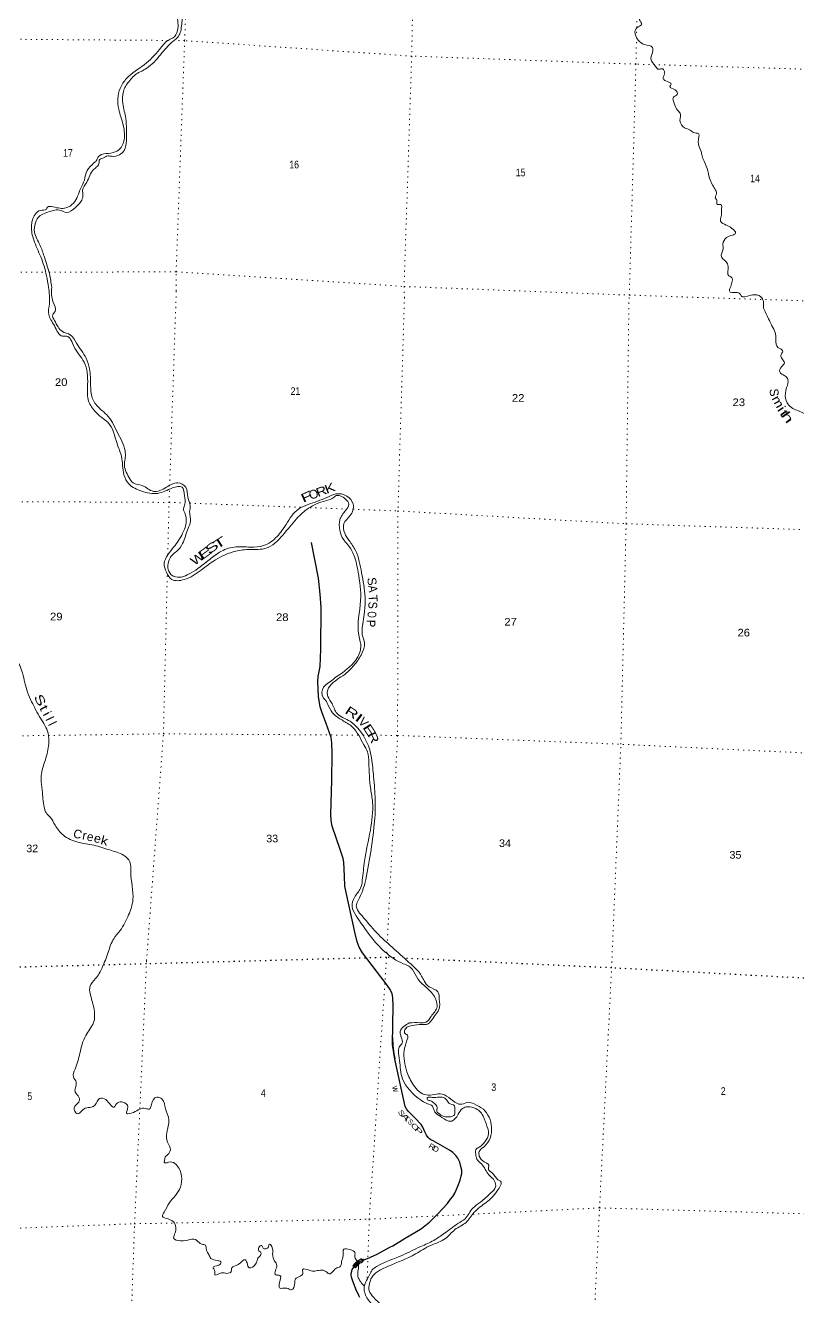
# Model space of a CAD drawing. Header units: feet. Extents: x -751810 to -497223, y -177792 to 12311.
# Drawn here: x -646515 to -628822, y -151461 to -122322 of the extents above; entities that cross this region are included whole.
import ezdxf
from ezdxf.enums import TextEntityAlignment as Align

# ---------------------------------------------------------------- set-up
doc = ezdxf.new("R2010")
doc.units = ezdxf.units.FT
doc.header["$LTSCALE"] = 80
doc.linetypes.add('DOTTED', pattern=[1.5, 0.3, -1.2])
for name, color, linetype, lineweight in [('29', 7, 'Continuous', 25), ('31', 7, 'Continuous', 13), ('39', 7, 'Continuous', 13), ('6', 7, 'DOTTED', 25), ('7', 7, 'DOTTED', 13)]:
    doc.layers.add(name, color=color, linetype=linetype, lineweight=lineweight)
doc.layers.add('30', color=7, linetype='Continuous')
doc.layers.add('41', color=7, linetype='Continuous')

msp = doc.modelspace()

# ---------------------------------------------------------------- linework, layer by layer
at = {"layer": '29'}
for points in [[(-639483.04, -139021.22), (-639490.85, -138764.46), (-639511.92, -138644.98), (-639624.32, -138326.38), (-639717.98, -138082.74), (-639757.79, -137939.84), (-639802.28, -137707.92), (-639811.65, -137361.2), (-639804.62, -137246.42), (-639764.82, -137014.49), (-639746.08, -136620.92), (-639736.72, -135665.12), (-639764.81, -135355.89), (-639802.28, -134990.43), (-639961.17, -134176.47)], [(-638049.95, -146016.16), (-638101.11, -145681.16), (-638091.74, -144790.95), (-638095.24, -144609.4), (-638102.27, -144555.52), (-638110.48, -144519.21), (-638156.12, -144424.33), (-638222.87, -144322.42), (-638691.19, -143713.33), (-638793.05, -143580.97), (-638867.98, -143454.47), (-638914.81, -143332.65), (-638962.82, -143141.73), (-639168.88, -142195.3), (-639193.46, -142055.9), (-639206.35, -141820.48), (-639219.22, -141505.37), (-639234.45, -141417.54), (-639300.01, -141211.39), (-639487.34, -140677.26), (-639511.92, -140547.22), (-639515.44, -140405.52), (-639496.71, -139627.76), (-639483.04, -139021.22)], [(-637062.97, -149566), (-636844.85, -149325.14), (-636774.6, -149231.43), (-636724.26, -149167.01), (-636677.42, -149089.71), (-636642.3, -149019.43), (-636607.18, -148932.75), (-636554.49, -148791.02), (-636526.39, -148692.63), (-636518.2, -148637.58), (-636517.03, -148566.12), (-636535.76, -148477.1), (-636563.86, -148383.4), (-636606.01, -148285.01), (-636652.84, -148224.1), (-636721.92, -148157.33), (-636798.02, -148102.28), (-637172.67, -147891.44), (-637223.02, -147864.51), (-637256.97, -147844.59), (-637289.75, -147811.79), (-637324.88, -147762.6), (-637360, -147680.6), (-637408, -147576.36), (-637448.98, -147516.62), (-637584.79, -147371.37), (-637734.66, -147221.45), (-637785, -147157.03), (-637813.1, -147103.15), (-638049.95, -146016.16)], [(-638982.39, -150779.26), (-638948.22, -150735.18), (-638921.27, -150709.05), (-638904.87, -150693.82), (-638888.48, -150682.11), (-638863.9, -150666.88), (-638833.46, -150649.32), (-638777.26, -150623.54), (-638641.45, -150572.01), (-638603.98, -150556.78), (-638456.46, -150487.68), (-638161.42, -150330.72), (-638094.1, -150294.99), (-637812.53, -150124.57), (-637465.38, -149917.82), (-637400.41, -149869.22), (-637250.55, -149747.41), (-637062.97, -149566)], [(-638849.85, -151485.64), (-638876.79, -151435.27), (-638942.35, -151290.03), (-639021.96, -151083.88), (-639043.03, -151013.61), (-639047.71, -150971.44), (-639047.71, -150929.28), (-639036, -150875.4), (-639024.3, -150841.41), (-639007.03, -150809.56), (-638969.56, -150762.71)]]:
    msp.add_lwpolyline(points, dxfattribs=at)
msp.add_arc((-635159.74, -145451.37), 2944.88, 181.38957, 191.057, dxfattribs=at)
at = {"layer": '29', "linetype": 'DOTTED', "lineweight": 100}
msp.add_arc((-638649.54, -150998.31), 397.14, 107.83608, 143.05801, dxfattribs=at)
at = {"layer": '31'}
for p, q in [((-638772.94, -150659.96), (-638803.68, -150592.62)), ((-638953.63, -150801.8), (-639011.13, -150753.64))]:
    msp.add_line(p, q, dxfattribs=at)
for points in [[(-639010.85, -150753.64), (-638967.75, -150702.18), (-638935.06, -150670.53), (-638899.23, -150642.49), (-638860.67, -150618.34), (-638819.9, -150598.4), (-638803.7, -150592.36)], [(-638808.34, -150601.65), (-638856.78, -150625.34), (-638894.63, -150649.05), (-638929.8, -150676.57), (-638961.89, -150707.64), (-638999.69, -150752.78), (-638954.46, -150790.66)], [(-638954.46, -150790.66), (-638918.63, -150747.88), (-638890.98, -150721.13), (-638860.69, -150697.41), (-638828.08, -150676.98), (-638783.83, -150655.34), (-638808.34, -150601.65)], [(-638953.16, -150801.57), (-638912.77, -150753.34), (-638885.72, -150727.17), (-638856.09, -150703.97), (-638824.19, -150683.98), (-638790.26, -150667.4), (-638772.94, -150659.51)]]:
    msp.add_lwpolyline(points, dxfattribs=at)
at = {"layer": '39'}
for points in [[(-634039.99, -120283.88), (-633974.89, -120530.39), (-633866.39, -120641.37), (-633799.34, -120711.23), (-633814.55, -120866.06), (-633697.81, -121067.88), (-633478.02, -121251.62), (-633256.81, -121364.87), (-633152.92, -121405.24), (-633106.47, -121398.12), (-633028.74, -121437.96), (-632960.03, -121425.24), (-632884.52, -121475.11), (-632850.08, -121564.46), (-632750.02, -121594.68), (-632656.48, -121648.94), (-632438.74, -121834.66), (-632421.97, -122100.96), (-632439.9, -122191.26), (-632391.62, -122292.98), (-632473.47, -122357.82), (-632548.17, -122467.13), (-632471.53, -122660.09), (-632330.62, -122761.65), (-632148.68, -122825.75), (-632162.12, -122992.71), (-632182.19, -123089.02), (-632074.91, -123260.42), (-631999.77, -123328.43), (-631922.96, -123313.85), (-631877.68, -123365.13), (-631869, -123433.81), (-631901.47, -123545.99), (-631844.04, -123593.49), (-631718.79, -123672.57), (-631750.04, -123724.33), (-631626.75, -123801.35), (-631578.55, -123907.1), (-631668.29, -123963.72), (-631639.34, -124125.49), (-631575.73, -124265.79), (-631514.68, -124333.51), (-631516.08, -124502.73), (-631410.74, -124670.07), (-631280.97, -124725.06), (-631203.53, -124779), (-631095.25, -124801.33), (-631099.03, -124988.63), (-631033.06, -125211.59), (-631008.93, -125312.82), (-630913.02, -125548.47), (-630766.91, -125990.65), (-630686.69, -126205.83), (-630706.15, -126271.93), (-630675.12, -126330.99), (-630660.98, -126427.98), (-630588.48, -126427.43), (-630565.04, -126562.89), (-630571.79, -126697.75), (-630584.17, -126812.35), (-630457.03, -126897.51), (-630325.69, -126974.7), (-630243.32, -127083.15), (-630312.69, -127128.09), (-630450.77, -127185.76), (-630532.24, -127331.21), (-630526.51, -127446.17), (-630566.4, -127626.7), (-630505.43, -127698.45), (-630426.71, -127788.68), (-630415.1, -127911.82), (-630397.99, -128061.26), (-630328.36, -128102.96), (-630324.6, -128215.87), (-630363.27, -128335.98), (-630384.9, -128410.1), (-630200.42, -128448.06), (-630130.79, -128489.75), (-630113.37, -128524.36), (-630037.21, -128542.01), (-629796.64, -128494.46), (-629641.6, -128567.39), (-629602.1, -128655.2), (-629605.11, -128788.28)], [(-641565.79, -120524.84), (-641619.48, -120691), (-641699.4, -120759.91), (-641914.18, -120826.11), (-642235.22, -120870.03), (-642772.47, -120752.44), (-643412.89, -120658.97), (-643696.71, -120754), (-643814.71, -121013.56), (-643785.97, -121384.87), (-643590.78, -121590.28), (-643450.79, -121637.42), (-643182.16, -121795.95), (-642999.23, -121910.44), (-643014.13, -121950.44), (-643017.31, -122307), (-643038.76, -122471.79), (-643066.35, -122541.76), (-643246.03, -122665.08), (-643443.53, -122872.67), (-643792.89, -123222.27), (-644195.91, -123536.54), (-644345.58, -123769.27), (-644377.28, -124242.12), (-644275.72, -124596.76), (-644265.7, -124997.91), (-644320.56, -125121.73), (-644455.47, -125221.78), (-644669.71, -125261.79), (-644844.27, -125330.82), (-644894.53, -125426.52), (-644943.85, -125475.9), (-645102.37, -125648), (-645165.18, -125866.36), (-645245.48, -126054.14), (-645319.71, -126240.03), (-645411.41, -126393.33), (-645588.83, -126504.61), (-645882.36, -126482.59), (-646009.37, -126490.11), (-646034.37, -126531.92), (-646169.88, -126561.43), (-646294.61, -126655.63), (-646378.64, -126927.96), (-646324.52, -127239.34), (-646163.27, -127629.43), (-646033.06, -128061.21), (-645984.1, -128325.76)], [(-641475.91, -120361.43), (-641511.36, -120521.91), (-641525.05, -120700.95), (-641593.5, -120800.32), (-641782.36, -120879.13), (-642242.31, -120922.27), (-642758.4, -120853.46), (-642821.95, -120809.87), (-643062.62, -120762.72), (-643404.66, -120749.8), (-643575.28, -120822.93), (-643698.62, -121048.13), (-643696.86, -121259.73), (-643719.37, -121277.41), (-643746.3, -121315.15), (-643685.82, -121411.06), (-643476.85, -121532.12), (-643238.96, -121617.5), (-642940.07, -121772.61), (-642894.85, -121926.65), (-642917.24, -122137.75), (-642957.8, -122451.25), (-643004.44, -122567.18), (-643133.73, -122687.48), (-643419.8, -122994.03), (-643736.15, -123304), (-643866.51, -123377.95), (-643937.73, -123414.8), (-644147.09, -123612.07), (-644270.44, -123837.27), (-644282.01, -124111.05), (-644216.51, -124456.91), (-644199.38, -124705.08), (-644198.47, -124958.97), (-644253.43, -125187.56), (-644360.16, -125288.17), (-644530, -125323.03), (-644624.48, -125315.09), (-644744.29, -125365.07), (-644817.48, -125399.86), (-644824.94, -125470.23), (-644870.97, -125555.94), (-644954.91, -125624.78), (-645111.77, -125913.78), (-645206.17, -126101.27), (-645196.21, -126206.24), (-645224.77, -126324.55), (-645367.11, -126492.95), (-645572.79, -126607.69), (-645734.81, -126554.06), (-645880.01, -126565.24), (-646044.17, -126618.36), (-646176.34, -126682.19), (-646286.48, -126851.24), (-646306.85, -127062.39), (-646181.88, -127355.04), (-646088.39, -127610.79), (-645965.62, -128012.19), (-645913.78, -128327.05)], [(-645984.14, -128324.97), (-645966.27, -128701.47), (-645982.55, -128950.49), (-645852.12, -129204.37), (-645664.89, -129444.04), (-645574.39, -129445.02), (-645403.23, -129684.15), (-645171.49, -130037.99), (-645089.89, -130551.89), (-645077.2, -130898.47), (-644930.76, -131154.9), (-644760.97, -131313.48), (-644627.64, -131418.52), (-644416.35, -131904.52), (-644315.59, -132203.7), (-644256.99, -132622.25), (-644143.25, -132833.31), (-643851.01, -132999.97), (-643480.42, -133048.48), (-643142.37, -132924.83), (-642924.4, -132903.88), (-642870.62, -133102.89), (-642862.86, -133294.34), (-642892.51, -133400.03), (-642852.48, -133528.15), (-642829.86, -133695.94), (-642913.18, -133964.88), (-643114.66, -134278.2), (-643251.4, -134458.83), (-643336.35, -134655.26), (-643280.69, -134858.36), (-643159.33, -135021.38), (-642879.79, -135024.6), (-642488.31, -134806.12), (-642162.75, -134573.39), (-641695.44, -134373.52), (-641366.21, -134334.11), (-641007.23, -134307.76), (-640617.05, -134006.73), (-640300.84, -133630.79), (-640029.34, -133390.22), (-639641.46, -133219.92), (-639441.6, -133137.99), (-639416.68, -133114.67), (-639177.52, -133182.97), (-639102.8, -133296.13), (-639180.06, -133442.5), (-639309.75, -133653.55), (-639311.7, -133895), (-639228.24, -134109.09), (-639123.64, -134231.29), (-638983.03, -134481.49), (-638890.75, -134854.86), (-638833.69, -135502.79), (-638876.14, -136300.37), (-638840.99, -136454.49), (-638830.58, -136565.53), (-638945.24, -136869.66), (-639367.96, -137242.07), (-639621.72, -137432.91), (-639684.07, -137493.23), (-639693.79, -137726.37), (-639639.57, -137790.56), (-639569.6, -137925.7), (-639437.25, -138121.28), (-639224.79, -138267.19), (-639022.11, -138404.72), (-638759.95, -138811.9), (-638676.77, -138973.65), (-638646.62, -139218.17), (-638602.44, -139829.44), (-638562.03, -140128.64), (-638611.42, -140771.03), (-638743.45, -141479.11), (-638796.18, -141918.12), (-638836.39, -142099.93), (-638976.13, -142310.65), (-639029.2, -142516.19), (-638933.68, -142730.67), (-638616.83, -143187.96), (-637857.49, -143830.98), (-637730.66, -143889.52), (-637644.7, -143966.83), (-637526.87, -144176.02), (-637293.09, -144407.16), (-637110.15, -144654.73), (-637083.5, -144822.66), (-637219.36, -145037.53), (-637338.36, -145168.43), (-637473.6, -145182.06), (-637725.14, -145183.79)], [(-645913.78, -128327.05), (-645878.59, -128666.14), (-645835.26, -128876.88), (-645888.09, -128953.62), (-645848.33, -129089.78), (-645667.39, -129337.29), (-645488.99, -129417.66), (-645346.25, -129603.52), (-645124.36, -129951), (-645045.85, -130193.1), (-645022.09, -130570.24), (-644983.29, -130857.31), (-644835.86, -131083.57), (-644656.09, -131244.5), (-644415.49, -131634.86), (-644232.96, -132077.64), (-644227.76, -132224.73), (-644248.69, -132370.95), (-644146.24, -132680.26), (-644045.79, -132806.35), (-643842.67, -132869.43), (-643581.52, -133002.86), (-643282.65, -132908.11), (-643021.76, -132806.06), (-642842, -132906.61), (-642793.31, -133137.65), (-642737.45, -133334.72), (-642751.88, -133467.08), (-642735.07, -133689.02), (-642793.24, -133866.21), (-642912.78, -134196.34), (-643051.6, -134378.91), (-643155, -134464.04), (-643220.95, -134572.54), (-643248.9, -134748.73), (-643181.67, -134905.92), (-643073, -134965.87), (-642719.87, -134872.92), (-642324.12, -134586.15), (-642064.4, -134397.52), (-641734.59, -134279.64), (-641352.36, -134280.23), (-641059.56, -134247.67), (-640748.8, -134036.58), (-640540.48, -133759.7), (-640253.14, -133404.94), (-640034.52, -133303.51), (-639608.73, -133142.52), (-639400.82, -133060.85), (-639149, -133111.46), (-639004.19, -133295.37), (-639079.48, -133564.58), (-639218.16, -133743.13), (-639199.27, -133963.13), (-639096.2, -134131.57), (-638950.91, -134361.79), (-638812.7, -134867.51), (-638730.62, -135427.71), (-638788.38, -136079.88), (-638795.29, -136288.96), (-638743.25, -136479.87), (-638807.62, -136723.27), (-638966.58, -136967.57), (-639156.17, -137164.56), (-639500.75, -137424.84), (-639599.23, -137604.72), (-639582.33, -137701.89), (-639489.23, -137867.99), (-639374.02, -138095.2), (-639074.13, -138274.19), (-638902.13, -138426.81), (-638634.18, -138902.6), (-638584.96, -139117.57), (-638536.87, -139549.85), (-638499.55, -140064.3), (-638520.42, -140635.18), (-638608.86, -141302.44), (-638738.15, -141988.47), (-638785.67, -142147.9), (-638891.91, -142379.86), (-638932.54, -142513.35), (-638907.12, -142596.71), (-638801.04, -142735.07), (-638469.68, -143118.37), (-638112.48, -143450.2), (-637725.66, -143799.12), (-637436.32, -144114.62), (-637379.56, -144223.16), (-637265.3, -144357.77), (-637065.92, -144473.05), (-637031.24, -144641.24)], [(-629606.76, -128784.65), (-629486.69, -129048.14), (-629409.48, -129207.68), (-629334.14, -129363.13), (-629321.43, -129526.57), (-629272.95, -129703.27), (-629215.67, -129735.35), (-629161.19, -129791.5), (-629204.57, -129886.66), (-629176.88, -129962.05), (-629123.74, -130058.4), (-629191.1, -130148.75), (-629229.12, -130264.22), (-629115.41, -130354.52), (-629041.7, -130437.47), (-629072.06, -130625.65), (-629096.24, -130870.38), (-628989.82, -131059.06), (-628734.42, -131184.25), (-628563.7, -131314.69), (-628547.46, -131431.96), (-628615.42, -131540.4), (-628634.75, -131638.37), (-628551.18, -131788.06), (-628233.9, -132110.52), (-627985.92, -132338.1), (-627913.57, -132340.5), (-627865.12, -132396.45), (-627880.42, -132554.93), (-627832.09, -132675.28), (-627735.26, -132789.18), (-627684.65, -132901.54), (-627668.89, -132972.51), (-627631.55, -133060.28), (-627655.77, -133184.26), (-627648.58, -133271.04), (-627616.15, -133333.45)], [(-648580.72, -130134.36), (-648594.82, -130500.19), (-648434.27, -130877.83), (-648260.53, -131038.56), (-648183.85, -131214.18), (-648139.88, -131527.58), (-647951.51, -131793.45), (-647616.54, -132128.57), (-647386.48, -132472.29), (-647362.94, -132795.08), (-647410.08, -133125.6), (-647367.17, -133471.17), (-647443.22, -133885.25), (-647344.7, -134313.17), (-647113.54, -134745.48), (-647157.88, -134991.56), (-647175.18, -135149.98), (-647134.53, -135380.76), (-647084.81, -135642.03), (-646976.24, -135826.76), (-646825.6, -136016.91), (-646887.92, -136197.99), (-646960.74, -136392.81), (-647023.94, -136539.65), (-646935.41, -136661.32), (-646738.22, -136842.95), (-646583.92, -137166.05), (-646465.77, -137608.71), (-646372.33, -137825.13), (-646169.52, -138202.17), (-645997.8, -138545.97), (-645981.59, -138786), (-646058.25, -139157.8), (-646149.2, -139474.79), (-646153.43, -139663.83), (-646125.23, -139906.28), (-646073.61, -140292.39), (-646041.9, -140367.91), (-645952.58, -140465.46), (-645834.09, -140654.54), (-645644.59, -140886.23), (-645317.84, -141043.97), (-644945.98, -141114.65), (-644583.41, -141223.27), (-644269.54, -141344.35), (-644121.66, -141496.17), (-644101.1, -141726.29), (-644051.88, -142367.92), (-644149.72, -142710.84), (-644344.62, -143068.66), (-644489.66, -143257.06), (-644618.52, -143564.75), (-644757.09, -143922.42), (-644906.2, -144173.08), (-645037.04, -144357.93), (-645032.04, -144511.05), (-644948.21, -144835.84), (-644955.62, -145181.76), (-645132.32, -145475.78), (-645268.52, -145883.84), (-645377.07, -146246.54), (-645417.08, -146422.32), (-645350.86, -146549.29), (-645371.12, -146675.41), (-645372.43, -146776), (-645287.73, -146891.51), (-645291.38, -147002.08), (-645398.26, -147131.37), (-645336.32, -147266.25), (-645143.1, -147141.84), (-645007.59, -147120.16), (-644925.61, -147074.58), (-644819.95, -146921.09), (-644675.92, -146945.99), (-644484.42, -147117.37), (-644402.72, -147019.44), (-644279.41, -147001.39), (-644168.44, -147113.75), (-644197.27, -147255.68), (-644041.8, -147238.7), (-643767.18, -147147.16), (-643679.15, -147162.16), (-643627.34, -147055.19), (-643505.13, -146888.17), (-643385.81, -146930.36), (-643304.9, -147160.46), (-643226.52, -147406.58), (-643276.54, -147702.79), (-643257.59, -147920.77), (-643192.97, -148096), (-643310.89, -148255.11)], [(-637031.24, -144641.24), (-637041.22, -144882.42), (-637127.93, -145010.37), (-637218.73, -145140.19), (-637301.64, -145213.92), (-637432.73, -145223.67), (-637652.78, -145246.57), (-637772.87, -145288.88), (-637829.79, -145367.49), (-637827.23, -145411.86), (-637760.76, -145470.41), (-637779.35, -145606.65), (-637836.7, -145820.1), (-637772.39, -146309.27), (-637623.45, -146612.07), (-637327.17, -146839.24), (-636966.45, -146821), (-636765.05, -146936.35), (-636517.37, -147051.22), (-636364.99, -147005.96), (-636235.49, -147044.46), (-636020.29, -147168.32), (-635834.56, -147574.97), (-635869.25, -147833.45), (-636006.45, -148028.15), (-636116.55, -148133.18), (-636114.11, -148241.94), (-636005.69, -148370.31), (-635899.69, -148450.3), (-635906.7, -148540.64), (-635815.1, -148630.21), (-635687.31, -148781.36), (-635630.1, -148815.46), (-635703.85, -149038.42), (-635953.98, -149301.84), (-636228.96, -149526.19), (-636417.74, -149759.43), (-636672.71, -149926.08), (-636890.7, -150130.18), (-637223.78, -150286.19), (-637578.35, -150483.75), (-638199.18, -150763.06), (-638457.05, -150895.4), (-638579.87, -151020.14), (-638631, -151167.37), (-638636.25, -151326.19), (-638534.72, -151480.5), (-638298.66, -151703.66), (-637746.81, -151989.62), (-637535.64, -152052.97), (-637280.72, -152192.23), (-636594.15, -152237.11), (-636295.51, -152271.15), (-635989.75, -152393.99), (-635420.39, -152515.49), (-635122.83, -152521.32), (-634590.21, -152293.43), (-634218.69, -152313.79), (-634017.58, -152376.8), (-633944.14, -152467.79), (-633734.95, -152651.83), (-633594.75, -153097.22), (-633615.36, -153416.54), (-633757.91, -153651.32), (-633914.33, -153879.6), (-634069.79, -154200.48), (-634156.33, -154445.16), (-634147.38, -154663.09)], [(-637725.14, -145183.79), (-637842.75, -145272.47), (-637930.87, -145382.26), (-637926.63, -145436.74), (-637903.03, -145514), (-637881.49, -145653.58), (-637937.94, -145718.13), (-637967.59, -145823.81), (-637942.74, -146046.02), (-637874.23, -146468.92), (-637473.44, -146943.07), (-637301.66, -147041.34), (-637186.76, -147095.46), (-637159.21, -147174.87), (-637119.4, -147248.64), (-636973.94, -147352.07), (-636769.74, -147443.37), (-636673.42, -147390.2), (-636597.36, -147280.02), (-636496.44, -147148.52), (-636382.51, -147110.03), (-636190.78, -147152.61), (-636086.79, -147232.53), (-635960.65, -147494.32), (-635901.84, -147723.69), (-635986.65, -147916.1), (-636117.38, -148036.55), (-636193.73, -148094.4), (-636197.12, -148196.93), (-636168.68, -148310.57), (-636065.69, -148420.65), (-635896.81, -148667.76), (-635762.8, -148813.08), (-635743.2, -148950.58), (-635845.99, -149077.99), (-636086.61, -149297.44), (-636260.01, -149430.57), (-636441.14, -149676.14), (-636605.76, -149787.42), (-636756.25, -149897.15), (-636910.83, -150008.76), (-637155.69, -150173.73), (-637458.03, -150312.64), (-637885.21, -150515.85), (-638438.26, -150753.13), (-638547.36, -150828), (-638673.44, -151051.25), (-638753.71, -151227.71), (-638742.01, -151360.93), (-638610.99, -151596.71), (-638345.4, -151778.59), (-637937.72, -151983.29), (-637799.55, -152124.73), (-637469.21, -152234.29), (-636829.98, -152372.19), (-636413.72, -152377.93), (-636312.24, -152351.1), (-636195.73, -152417.35), (-635944.71, -152492.08), (-635427.12, -152658.16), (-635027.15, -152609.02), (-634665.11, -152490.2), (-634464.85, -152396.2), (-634342.13, -152396.24), (-634140.13, -152493.5), (-633867.25, -152637.38), (-633731.21, -152843.14), (-633689.34, -153098.12), (-633688.19, -153367.84), (-633752.92, -153560.92), (-633951.4, -153783.78), (-634058.41, -153917.09), (-634096.68, -154100.98), (-634225.64, -154289.91), (-634281.66, -154463.15), (-634260.1, -154663.11)], [(-636675.43, -147276.23), (-636673.69, -147154.72), (-636681.61, -147090.06), (-636812.26, -147025.35), (-636847.03, -146981.94), (-636905.07, -146911.59), (-637031.01, -146887.29), (-637194.25, -146895.97), (-637278.59, -146891.16), (-637307.59, -146916.37), (-637300.68, -146950.81), (-637233.02, -146973.18), (-637152.42, -147030.19), (-637077.1, -147125.26), (-637088.06, -147213.45), (-637061.05, -147248.56), (-636924.98, -147331.56), (-636772.31, -147338.63), (-636694.81, -147306.98), (-636675.43, -147276.23)], [(-643310.89, -148255.11), (-643321.56, -148395.64), (-643198.18, -148375.57), (-643061.31, -148434.45), (-642939.32, -148700.12), (-642961.75, -148952.97), (-643219.28, -149318.77), (-643336.79, -149526.2), (-643372.13, -149621.64), (-643247.32, -149680.11), (-643097.77, -149781.67), (-643082.91, -150001.53), (-643118.85, -150115.06), (-642960.2, -150184.72), (-642585.61, -150172.97), (-642475.93, -150263.15), (-642390.04, -150282.09), (-642367.64, -150395.54), (-642312.55, -150493.97), (-642263.28, -150586.17), (-642031.01, -150680.4), (-642083.18, -150737.04), (-642215.87, -150795.03), (-642181.69, -150856.54), (-642173.21, -150965.5), (-642024.72, -150916.08), (-641900.39, -150928.25), (-641800.39, -150885.27), (-641785.54, -150801.24), (-641640.26, -150727.56), (-641475.64, -150616.28), (-641437.77, -150687.98), (-641385.29, -150804.43), (-641243.63, -150718.56), (-641208.56, -150631.17), (-641186.8, -150581.58), (-641130.41, -150519.04), (-641125.75, -150438.69), (-641167.02, -150409.15), (-641164.56, -150334.76), (-641100.74, -150290.59), (-641064.61, -150354.18), (-641006.6, -150364.15), (-640944.58, -150313.88), (-640930.6, -150255.97), (-640870.23, -150316.34), (-640849.75, -150488.09), (-640804.82, -150650.58), (-640751.6, -150744.92), (-640787.74, -150864.48), (-640778.94, -150963.39), (-640682.81, -150976.64), (-640699.43, -151175.33), (-640692.18, -151260.1), (-640527.45, -151267.57), (-640422.2, -151309.29), (-640340.32, -151144.96), (-640329.36, -151056.77), (-640216.57, -150992.08), (-640156.37, -150935.71), (-640160.94, -150891.28), (-640165.5, -150846.85), (-640000.98, -150860.35), (-639884.89, -150878.29), (-639755.34, -150854.4), (-639631.6, -150884.67), (-639557.03, -150941.48), (-639462.33, -150876.19), (-639379.49, -150804.46), (-639312.37, -150782.54), (-639270.34, -150667.2), (-639237.22, -150517.35), (-639218.44, -150375.08), (-639073.87, -150383.9), (-638965.54, -150453.9), (-638964.9, -150556.56), (-638906.52, -150645.76)], [(-638906.52, -150645.75), (-638883.24, -150760.87), (-638897.06, -150999.56), (-638830.84, -151126.54), (-638751.87, -151226.78)]]:
    msp.add_spline(points, degree=3, dxfattribs=at)
at = {"layer": '6'}
for points in [[(-638061.01, -143695.81), (-638241.03, -143687.46), (-643742.25, -143835.28), (-649211.06, -143976.13), (-653299.97, -144428.36), (-657009.9, -144336.01)], [(-625706.91, -144313.99), (-627955.38, -144201.26), (-633082.54, -143926.76), (-637824.59, -143706.78)]]:
    msp.add_lwpolyline(points, dxfattribs=at)
at = {"layer": '7'}
for p, q in [((-643210.87, -132877.81), (-643058.93, -128408.09)), ((-642751.23, -133273.88), (-640201.87, -133369.09)), ((-639992.74, -133376.9), (-639163.69, -133407.86)), ((-638779.06, -138592.58), (-638750.66, -138592.78))]:
    msp.add_line(p, q, dxfattribs=at)
for points in [[(-637423.71, -112609.2), (-637559.19, -117751.8), (-637663.43, -123025.94), (-637838.19, -128306.58), (-637829.54, -128555.48)], [(-632686.52, -128699.26), (-632677.75, -128506.76), (-632524.73, -123209.53), (-632417.67, -117899.22), (-632277.03, -112615.81)], [(-643058.93, -128408.09), (-643061.91, -127970.14), (-642866.61, -122669.82), (-642792, -120835.55)], [(-643247.29, -122666.87), (-648082.91, -122629.46), (-652501.61, -123152.23), (-656398.49, -123176.03)], [(-625129.65, -123335.79), (-627299, -123366.86), (-632524.73, -123209.53), (-637663.43, -123025.94), (-642866.61, -122669.82), (-643110.14, -122667.94)], [(-650171.5, -128205.69), (-648303.14, -127987.29), (-646052.08, -127979.92)], [(-645969.8, -127979.66), (-643061.91, -127970.14), (-637838.19, -128306.58), (-632677.7, -128504.75), (-627466.35, -128675.84), (-625275.82, -128647.49)], [(-637829.54, -128555.48), (-637979.31, -133452.09), (-637986.37, -138598.03), (-638224.1, -143349.07)], [(-633679.81, -155892.83), (-633615.82, -154648.23), (-633358.85, -149428.06), (-633082.54, -143926.76), (-632870.89, -138799.68), (-632750.2, -133746.07), (-632686.52, -128699.26)], [(-643252.78, -134450.92), (-643223.73, -133256.23), (-643213.42, -132952.81)], [(-656703.82, -133742.84), (-652983.05, -133739.98), (-648520.03, -133229.71), (-643223.73, -133256.23), (-642866.54, -133269.57)], [(-639007.89, -133413.68), (-637979.31, -133452.09), (-632750.2, -133746.07), (-627513.08, -133919.56), (-627035.85, -133884.21)], [(-644341.91, -160097.19), (-644200.91, -155038.21), (-644013.49, -149791.58), (-643739.46, -143760.98), (-643352.73, -138561.14), (-643263.53, -134893.1)], [(-656856.54, -139028.48), (-653096.08, -139109.82), (-648865.7, -138638.14), (-643352.73, -138561.14), (-638872.57, -138591.94)], [(-638381.68, -138595.31), (-637986.37, -138598.03), (-632945.19, -138796.89), (-627879.27, -139035.48), (-625563.28, -139093.96)], [(-638234.75, -143561.91), (-638241.03, -143687.46), (-638636.44, -149687.95), (-638684.74, -151068.38)], [(-636259.91, -149570.92), (-633358.85, -149428.06), (-628243.59, -149575.37), (-625856.57, -149752.3)], [(-657159.18, -149502.36), (-653532.67, -149705.68), (-649274.95, -149989.62), (-644013.49, -149791.58), (-638636.44, -149687.95), (-636360.81, -149575.89)]]:
    msp.add_lwpolyline(points, dxfattribs=at)

# ---------------------------------------------------------------- texts
at = {"layer": '30'}
for s, rotation, width, p in [('W', 282.292, 0.75, (-638101.38, -146715.88)), ('S', 298.292, 1.3, (-637952.62, -147282.15)), ('A', 313.005, 1.8, (-637850.21, -147390.75)), ('O', 313.076, 1.55, (-637630.94, -147611.58)), ('P', 313.076, 1.75, (-637545.19, -147702.8)), ('R', 330.631, 1.2, (-637230.32, -148075.87)), ('D', 330.631, 1.2, (-637138.52, -148131.49))]:
    msp.add_text(s, height=120, rotation=rotation, dxfattribs=dict(at, width=width)).set_placement(p, align=Align.CENTER)
for s, p in [('T', (-637819.6, -147421.68)), ('S', (-637733.29, -147500.98))]:
    msp.add_text(s, height=120, rotation=314.99, dxfattribs=at).set_placement(p, align=Align.CENTER)
at = {"layer": '41'}
for s, rotation, p in [('S', 275.661, (-629456.35, -130746.77)), ('T', 272.602, (-638647.04, -135458.82)), ('V', 313.191, (-638842.66, -138363.26)), ('C', 343.635, (-645345.23, -140952.83)), ('e', 348.217, (-645048.65, -141017.16))]:
    msp.add_text(s, height=200, rotation=rotation, dxfattribs=at).set_placement(p, align=Align.CENTER)
for s, rotation, width, p in [('m', 298.395, 1.25, (-629357.9, -130994.63)), ('i', 303.741, 1.45, (-629274.21, -131165.44)), ('t', 304.904, 1.6, (-629209.76, -131265.27)), ('h', 304.891, 1.75, (-629130.07, -131362.37)), ('K', 20.705, 1.3, (-639506.02, -133022.14)), ('F', 24.336, 1.65, (-640028.64, -133213.29)), ('O', 20.717, 1.05, (-639876.71, -133160.75)), ('R', 20.717, 1.25, (-639698.32, -133093.46)), ('T', 32.872, 1.8, (-642012.78, -134266.42)), ('E', 36.003, 1.8, (-642346.08, -134494.72)), ('S', 35.977, 1.7, (-642187.65, -134369.99)), ('W', 35.95, 1.25, (-642515.9, -134621.7)), ('S', 278.365, 1.05, (-638671.77, -135080.61)), ('A', 274.925, 0.9, (-638651.63, -135247.23)), ('O', 268.977, 0.7, (-638674.16, -135825.81)), ('S', 270.059, 0.9, (-638655.03, -135613.35)), ('P', 269.493, 0.95, (-638695.95, -136032.96)), ('S', 298.143, 1.5, (-646266.45, -137833.37)), ('t', 298.409, 1.35, (-646177.87, -138014.83)), ('i', 297.625, 1.2, (-646105.24, -138141.22)), ('R', 325.97, 1.55, (-639090.21, -138157.15)), ('I', 323.326, 1.95, (-638930.58, -138274.76)), ('l', 295.47, 1.1, (-646047.86, -138255.45)), ('l', 296.425, 1.1, (-645988.08, -138370.24)), ('E', 303.113, 1.7, (-638716.41, -138536.15)), ('R', 295.142, 1.35, (-638631.65, -138690.69)), ('r', 350.906, 1.05, (-645176.33, -140986.2)), ('e', 345.889, 1.05, (-644885.78, -141054.47)), ('k', 345.823, 1.2, (-644728.82, -141105.4))]:
    msp.add_text(s, height=200, rotation=rotation, dxfattribs=dict(at, width=width)).set_placement(p, align=Align.CENTER)
at = {"layer": '7'}
for s, width, p in [('17', 0.85, (-645650.69, -125332.25)), ('16', 0.85, (-640467.84, -125598.24)), ('15', 0.85, (-635278.36, -125780.86)), ('14', 0.85, (-629906.62, -125917.99)), ('20', 1.1, (-645838.77, -130586.74)), ('21', 0.85, (-640437.73, -130792.52)), ('22', 1.1, (-635367.44, -130949.59)), ('23', 1.1, (-630311.03, -131048.58)), ('29', 1.1, (-645951.5, -135960.43)), ('28', 1.1, (-640772.47, -135974.98)), ('27', 1.1, (-635540.73, -136080.89)), ('26', 1.1, (-630197.88, -136328.46)), ('33', 1.05, (-640996.29, -141048.74)), ('34', 1.05, (-635662.31, -141155.75)), ('32', 1.05, (-646495.66, -141274.83)), ('35', 1.05, (-630381.68, -141422.7)), ('5', 0.85, (-646471.19, -146955.93)), ('4', 0.85, (-641118.91, -146883.25)), ('3', 0.85, (-635838.45, -146747.7)), ('2', 0.85, (-630581.07, -146836.95))]:
    msp.add_text(s, height=175, dxfattribs=dict(at, width=width)).set_placement(p)

doc.saveas('drawing.dxf')
